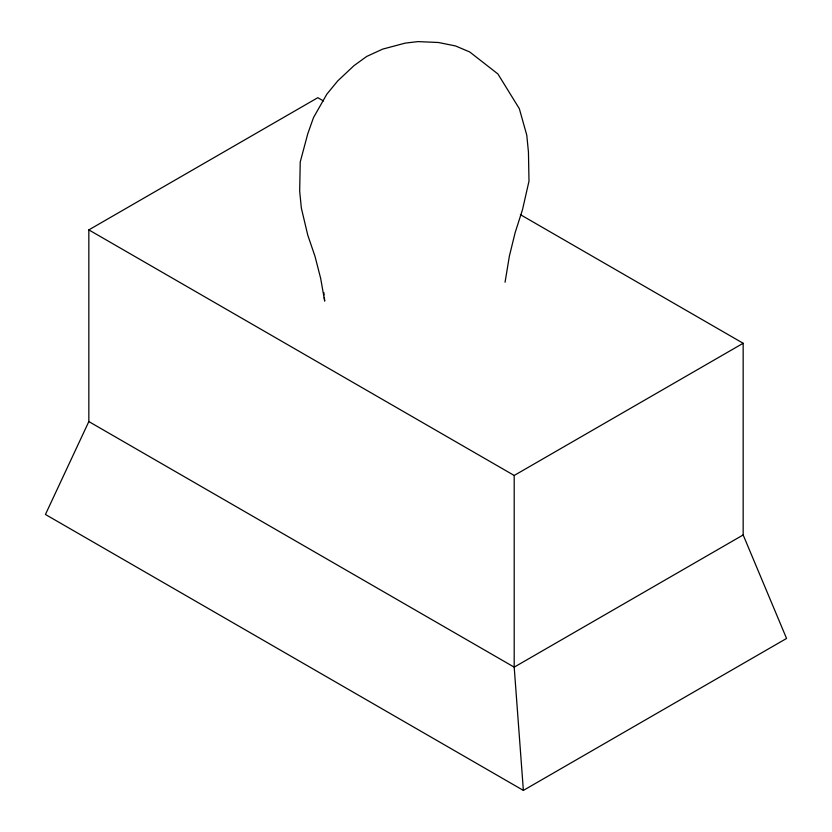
<?xml version="1.0" encoding="UTF-8"?>
<svg xmlns="http://www.w3.org/2000/svg" width="832" height="832" viewBox="0 0 832 832"><rect width="100%" height="100%" fill="white"/><g stroke="black" fill="none" stroke-linecap="round" stroke-linejoin="round"><path stroke-width="1.25" d="M505.055 282.246L509.402 256.017L515.143 232.638L522.486 209.706L528.996 181.147L528.445 152.058L526.781 135.179L519.324 108.659L497.9 73.954L469.737 51.979L455.52 45.947L438.495 42.505L418.028 41.6L405.205 43.118L382.658 49.119L366.694 56.451L353.974 65.666L337.73 80.922L326.82 94.193L313.498 117.603L307.798 133.682L300.227 161.98L299.676 191.121L301.35 208.083L307.757 235.113L314.995 256.308L320.653 278.346L324.688 301.101L324.324 297.43M323.43 100.942L317.803 97.698L88.837 229.892L88.837 421.574L45.438 514.467L523.37 790.4L786.562 638.456L743.163 534.955L743.163 343.273L520.354 214.635M88.837 229.892L514.197 475.467L743.163 343.273M743.163 534.955L514.197 667.15L88.837 421.574M323.846 292.531L324.085 294.975M523.37 790.4L514.197 667.15L514.197 475.467"/></g></svg>
